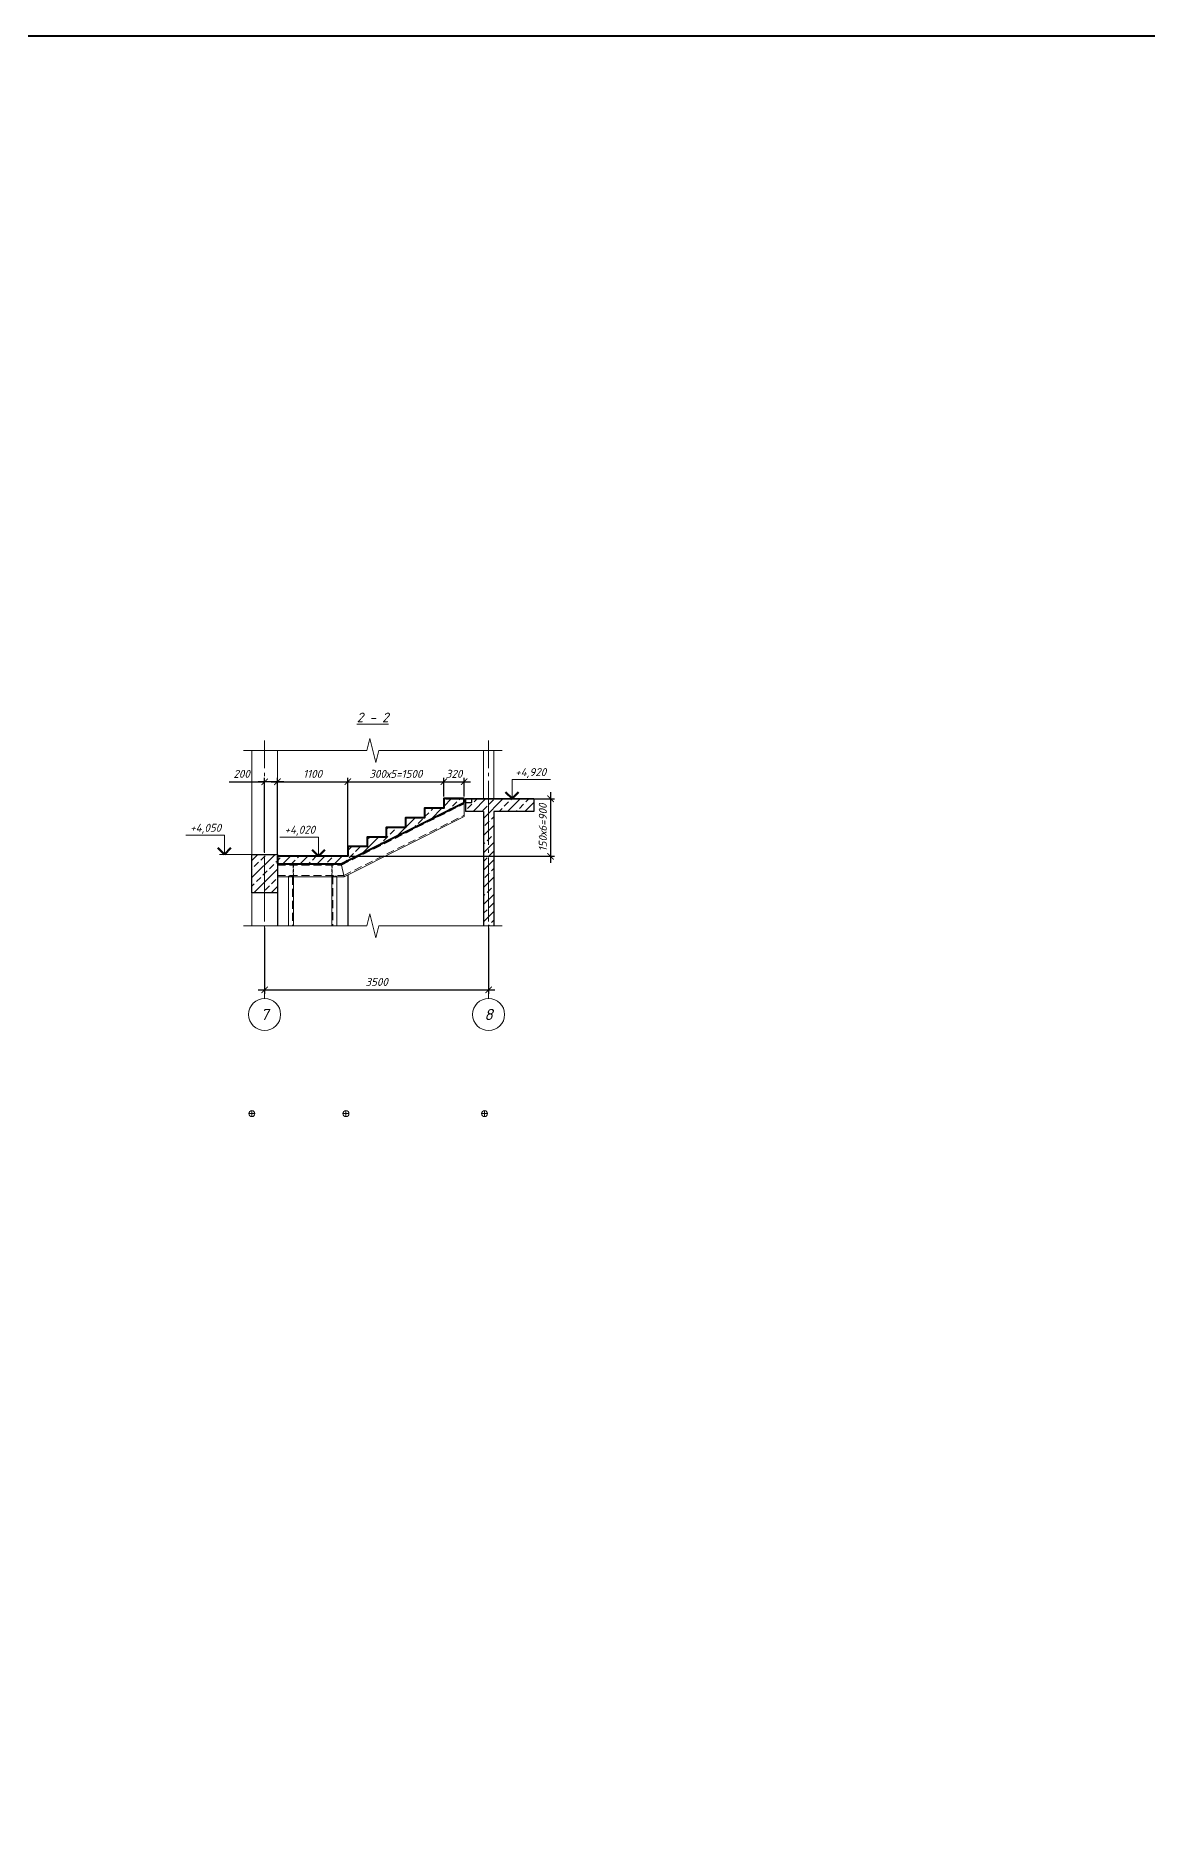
# Model space of a CAD drawing. Header units: millimetres. Extents: x -79646 to 95064, y -231229 to -58107.
# Drawn here: x 40197 to 57563, y -203792 to -175776 of the extents above; entities that cross this region are included whole.
import ezdxf
from ezdxf.enums import TextEntityAlignment as Align

# ---------------------------------------------------------------- set-up
doc = ezdxf.new("R2010")
doc.units = ezdxf.units.MM
doc.header["$PDMODE"] = 3
doc.linetypes.add('GOST2.303 5', pattern=[24, 20, -1.5, 1, -1.5])
doc.linetypes.add('HIDDEN', pattern=[0.375, 0.25, -0.125])
doc.layers.get('0').update_dxf_attribs({"lineweight": 5})
doc.layers.get('Defpoints').update_dxf_attribs({"lineweight": 0})
for name, color, linetype, lineweight in [('!!!Металл', 7, 'Continuous', 15), ('#Dimensions', 7, 'Continuous', 9), ('#Бетон вид', 22, 'Continuous', 18), ('#Бетон лестницы вид', 12, 'Continuous', 30), ('#Бетон лестницы разрез', 12, 'Continuous', 40), ('#Бетон разрез', 22, 'Continuous', 30), ('#Оси', 7, 'Continuous', 9), ('#разм', 7, 'Continuous', 9), ('A-okno', 7, 'Continuous', 0), ('k_ Отметки', 251, 'Continuous', 9)]:
    doc.layers.add(name, color=color, linetype=linetype, lineweight=lineweight)
doc.layers.add('#Hatch', color=252, linetype='Continuous', lineweight=5, true_color=0x696969)
doc.styles.add('ESKDW', font='eskdw.shx', dxfattribs={"oblique": 15})
doc.styles.add('STEP PR', font='isocpeui.ttf')
doc.dimstyles.new('SPDS', dxfattribs={"dimscale": 50, "dimtxt": 2.5, "dimasz": 2, "dimexe": 1.25, "dimexo": 0.625, "dimtad": 1, "dimdec": 0, "dimrnd": 0.001, "dimtxsty": 'ESKDW', "dimblk": 'ARCHTICK', "dimcen": 2.5, "dimdle": 2, "dimclrd": 256, "dimclre": 256, "dimclrt": 7, "dimadec": 0, "dimazin": 2, "dimtfac": 0.75, "dimtdec": 0, "dimtmove": 1, "dimatfit": 3, "dimfxl": 1, "dimtolj": 1, "dimarcsym": 1})
doc.dimstyles.new('высотные отметки', dxfattribs={"dimtxt": 500, "dimasz": 100, "dimexe": 100, "dimexo": 0.625, "dimgap": 50, "dimtad": 1, "dimtih": 1, "dimtoh": 1, "dimdec": 3, "dimlfac": 0.001, "dimrnd": 0.005, "dimzin": 9, "dimtxsty": 'STEP PR', "dimblk": 'NONE', "dimcen": 100, "dimdle": 100, "dimse1": 1, "dimse2": 1, "dimsd1": 1, "dimsd2": 1, "dimadec": 0, "dimazin": 0, "dimtfac": 1, "dimtdec": 3, "dimtmove": 0, "dimatfit": 2, "dimldrblk": 'NONE', "dimfxl": 1, "dimarcsym": 0})

# ---------------------------------------------------------------- blocks, each defined once
blk = doc.blocks.new('*U178')
at = {"color": 0, "linetype": 'ByBlock', "lineweight": -2}
for p, q in [((12.85, 0), (13.1625, 1.25)), ((13.1625, 1.25), (13.7875, -1.25)), ((12.85, 0), (0, 0)), ((13.7875, -1.25), (14.1, 0)), ((26.95, 0), (14.1, 0))]:
    blk.add_line(p, q, dxfattribs=at)
blk = doc.blocks.new('_ArchTick')
at = {"color": 0, "linetype": 'ByBlock', "const_width": 0.15}
blk.add_lwpolyline([(-0.5, -0.5), (0.5, 0.5)], dxfattribs=at)
blk = doc.blocks.new('*D762')
at = {"layer": '#Dimensions', "lineweight": -2, "transparency": 16777216}
for p, q in [((43772, -189709), (43772, -190741)), ((47272, -189709), (47272, -190741)), ((43672, -190678), (47372, -190678))]:
    blk.add_line(p, q, dxfattribs=at)
at = {"layer": 'Defpoints', "color": 0, "lineweight": 0, "transparency": 16777216}
for p in [(43772, -189678), (47272, -189678), (47272, -190678)]:
    blk.add_point(p, dxfattribs=at)
at = {"layer": '#Dimensions', "lineweight": -2, "transparency": 16777216, "xscale": 100, "yscale": 100, "zscale": 100, "rotation": 180}
blk.add_blockref('_ArchTick', (43772, -190678), dxfattribs=at)
at = {"layer": '#Dimensions', "lineweight": -2, "transparency": 16777216, "xscale": 100, "yscale": 100, "zscale": 100}
blk.add_blockref('_ArchTick', (47272, -190678), dxfattribs=at)
at = {"layer": '#Dimensions', "transparency": 16777216, "insert": (45522, -190556), "char_height": 125, "attachment_point": 5, "style": 'STEP PR'}
blk.add_mtext('\\A1;3500', dxfattribs=at)
blk = doc.blocks.new('*D768')
at = {"layer": 'Defpoints', "color": 0, "lineweight": 0, "ltscale": 3, "transparency": 16777216}
for p in [(4574327, -915960), (4576313, -915960, 0), (4576313, -924000)]:
    blk.add_point(p, dxfattribs=at)
at = {"layer": '#разм', "color": 0, "ltscale": 3, "transparency": 16777216, "insert": (4574872, -915160), "char_height": 250, "attachment_point": 5, "style": 'STEP PR'}
blk.add_mtext('+4,020', dxfattribs=at)
blk = doc.blocks.new('_None')
blk = doc.blocks.new('*D208')
at = {"layer": 'Defpoints', "color": 0, "lineweight": 0, "ltscale": 3, "transparency": 16777216}
for p in [(4576313, -914160, 0), (4577210, -914160), (4576313, -924000)]:
    blk.add_point(p, dxfattribs=at)
at = {"layer": '#разм', "color": 0, "ltscale": 3, "transparency": 16777216, "insert": (4577755, -913360), "char_height": 250, "attachment_point": 5, "style": 'STEP PR'}
blk.add_mtext('+4,920', dxfattribs=at)
blk = doc.blocks.new('*D870')
at = {"layer": '#Dimensions', "lineweight": -2, "transparency": 16777216}
for p, q in [((43972, -188561), (43972, -187365)), ((45072, -188561), (45072, -187365)), ((43872, -187428), (45172, -187428))]:
    blk.add_line(p, q, dxfattribs=at)
at = {"layer": 'Defpoints', "color": 0, "lineweight": 0, "transparency": 16777216}
for p in [(45072, -187428), (43972, -188593), (45072, -188593)]:
    blk.add_point(p, dxfattribs=at)
at = {"layer": '#Dimensions', "lineweight": -2, "transparency": 16777216, "xscale": 100, "yscale": 100, "zscale": 100, "rotation": 180}
blk.add_blockref('_ArchTick', (43972, -187428), dxfattribs=at)
at = {"layer": '#Dimensions', "lineweight": -2, "transparency": 16777216, "xscale": 100, "yscale": 100, "zscale": 100}
blk.add_blockref('_ArchTick', (45072, -187428), dxfattribs=at)
at = {"layer": '#Dimensions', "transparency": 16777216, "insert": (44522, -187305), "char_height": 125, "attachment_point": 5, "style": 'STEP PR'}
blk.add_mtext('\\A1;1100', dxfattribs=at)
blk = doc.blocks.new('*D871')
at = {"layer": '#Dimensions', "lineweight": -2, "transparency": 16777216}
for p, q in [((45072, -188561), (45072, -187365)), ((46572, -187661), (46572, -187365)), ((44972, -187428), (46672, -187428))]:
    blk.add_line(p, q, dxfattribs=at)
at = {"layer": 'Defpoints', "color": 0, "lineweight": 0, "transparency": 16777216}
for p in [(46572, -187428), (46572, -187693), (45072, -188593)]:
    blk.add_point(p, dxfattribs=at)
at = {"layer": '#Dimensions', "lineweight": -2, "transparency": 16777216, "xscale": 100, "yscale": 100, "zscale": 100, "rotation": 180}
blk.add_blockref('_ArchTick', (45072, -187428), dxfattribs=at)
at = {"layer": '#Dimensions', "lineweight": -2, "transparency": 16777216, "xscale": 100, "yscale": 100, "zscale": 100}
blk.add_blockref('_ArchTick', (46572, -187428), dxfattribs=at)
at = {"layer": '#Dimensions', "transparency": 16777216, "insert": (45822, -187305), "char_height": 125, "attachment_point": 5, "style": 'STEP PR'}
blk.add_mtext('\\A1;300х5=1500', dxfattribs=at)
blk = doc.blocks.new('*D872')
at = {"layer": '#Dimensions', "lineweight": -2, "transparency": 16777216}
for p, q in [((46572, -187661), (46572, -187365)), ((46891, -187661), (46891, -187365)), ((46472, -187428), (46991, -187428))]:
    blk.add_line(p, q, dxfattribs=at)
at = {"layer": 'Defpoints', "color": 0, "lineweight": 0, "transparency": 16777216}
for p in [(46572, -187693), (46891, -187428), (46891, -187693)]:
    blk.add_point(p, dxfattribs=at)
at = {"layer": '#Dimensions', "lineweight": -2, "transparency": 16777216, "xscale": 100, "yscale": 100, "zscale": 100, "rotation": 180}
blk.add_blockref('_ArchTick', (46572, -187428), dxfattribs=at)
at = {"layer": '#Dimensions', "lineweight": -2, "transparency": 16777216, "xscale": 100, "yscale": 100, "zscale": 100}
blk.add_blockref('_ArchTick', (46891, -187428), dxfattribs=at)
at = {"layer": '#Dimensions', "transparency": 16777216, "insert": (46732, -187305), "char_height": 125, "attachment_point": 5, "style": 'STEP PR'}
blk.add_mtext('\\A1;320', dxfattribs=at)
blk = doc.blocks.new('*D873')
at = {"layer": '#Dimensions', "lineweight": -2, "transparency": 16777216}
for p, q in [((46603, -187693), (48304, -187693)), ((48241, -187593), (48241, -188693)), ((45103, -188593), (48304, -188593))]:
    blk.add_line(p, q, dxfattribs=at)
at = {"layer": 'Defpoints', "color": 0, "lineweight": 0, "transparency": 16777216}
for p in [(46572, -187693), (45072, -188593), (48241, -188593)]:
    blk.add_point(p, dxfattribs=at)
at = {"layer": '#Dimensions', "lineweight": -2, "transparency": 16777216, "xscale": 100, "yscale": 100, "zscale": 100}
for p, rotation in [((48241, -187693), 90), ((48241, -188593), 270)]:
    blk.add_blockref('_ArchTick', p, dxfattribs=dict(at, rotation=rotation))
at = {"layer": '#Dimensions', "transparency": 16777216, "insert": (48119, -188143), "char_height": 125, "attachment_point": 5, "rotation": 90, "style": 'STEP PR'}
blk.add_mtext('\\A1;150х6=900', dxfattribs=at)
blk = doc.blocks.new('*D875')
at = {"layer": 'Defpoints', "color": 0, "lineweight": 0, "ltscale": 3, "transparency": 16777216}
for p in [(4574327, -915900), (4576313, -915900, 0), (4576313, -924000)]:
    blk.add_point(p, dxfattribs=at)
at = {"layer": '#разм', "color": 0, "ltscale": 3, "transparency": 16777216, "insert": (4574872, -915100), "char_height": 250, "attachment_point": 5, "style": 'STEP PR'}
blk.add_mtext('+4,050', dxfattribs=at)
blk = doc.blocks.new('*D878')
at = {"layer": '#Dimensions', "lineweight": -2, "transparency": 16777216}
for p, q in [((43772, -188531), (43772, -187365)), ((43972, -188561), (43972, -187365)), ((43219, -187428), (43772, -187428)), ((44072, -187428), (43672, -187428))]:
    blk.add_line(p, q, dxfattribs=at)
at = {"layer": 'Defpoints', "color": 0, "lineweight": 0, "transparency": 16777216}
for p in [(43772, -187428), (43772, -188563), (43972, -188593)]:
    blk.add_point(p, dxfattribs=at)
at = {"layer": '#Dimensions', "lineweight": -2, "transparency": 16777216, "xscale": 100, "yscale": 100, "zscale": 100, "rotation": 180}
blk.add_blockref('_ArchTick', (43772, -187428), dxfattribs=at)
at = {"layer": '#Dimensions', "lineweight": -2, "transparency": 16777216, "xscale": 100, "yscale": 100, "zscale": 100}
blk.add_blockref('_ArchTick', (43972, -187428), dxfattribs=at)
at = {"layer": '#Dimensions', "transparency": 16777216, "insert": (43412, -187305), "char_height": 125, "attachment_point": 5, "style": 'STEP PR'}
blk.add_mtext('\\A1;200', dxfattribs=at)
blk = doc.blocks.new('*U767')
at = {"layer": '#разм', "ltscale": 100, "elevation": 0}
for points in [[(4575453.9815, -915360.4215), (4574252.0497, -915360.4215)], [(4575453.9815, -915960.4215), (4575453.9815, -915360.4215)], [(4576313.4569, -915960.4215), (4575303.9815, -915960.4215)]]:
    blk.add_lwpolyline(points, dxfattribs=at)
at = {"layer": 'A-okno', "color": 0, "lineweight": 50, "ltscale": 100, "elevation": 0}
for points in [[(4575453.9815, -915960.4215), (4575253.9816, -915760.4216)], [(4575453.9815, -915960.4215), (4575653.9814, -915760.4216)]]:
    blk.add_lwpolyline(points, dxfattribs=at)
at = {"layer": 'Defpoints', "color": 253, "lineweight": 15, "ltscale": 3, "elevation": 0}
blk.add_lwpolyline([(4576313.4569, -923906.6603), (4576313.4569, -924093.8923)], dxfattribs=at)
at = {"layer": 'Defpoints', "color": 253, "ltscale": 3, "elevation": 0}
blk.add_lwpolyline([(4576219.8409, -924000.2763), (4576407.0728, -924000.2763)], dxfattribs=at)
at = {"layer": 'Defpoints', "color": 253, "lineweight": 15, "ltscale": 3}
blk.add_circle((4576313.4569, -924000.2763, 0), 93.616, dxfattribs=at)
at = {"layer": '#разм', "ltscale": 3}
dim = blk.add_linear_dim(base=(4574327.168, -915960.4215), p1=(4576313.4569, -924000.4215), p2=(4576313.4569, -915960.4215, 0), angle=90, dimstyle='высотные отметки', override={"dimtxt": 250, "dimlfac": 0.0005, "dimrnd": 0.005, "dimzin": 1, "dimpost": '+<>'}, dxfattribs=at)
dim.commit()
dim.dimension.update_dxf_attribs({"geometry": '*D768', "text_midpoint": (4574872.0543, -915360.4215), "dimtype": 160})
blk = doc.blocks.new('*U207')
at = {"layer": '#разм', "ltscale": 100, "elevation": 0}
for points in [[(4577172.9323, -913560.4215), (4578374.8641, -913560.4215)], [(4577172.9323, -914160.4215), (4577172.9323, -913560.4215)], [(4576313.4569, -914160.4215), (4577322.9323, -914160.4215)]]:
    blk.add_lwpolyline(points, dxfattribs=at)
at = {"layer": 'A-okno', "color": 0, "lineweight": 50, "ltscale": 100, "elevation": 0}
for points in [[(4577172.9323, -914160.4215), (4576972.9324, -913960.4216)], [(4577172.9323, -914160.4215), (4577372.9322, -913960.4216)]]:
    blk.add_lwpolyline(points, dxfattribs=at)
at = {"layer": 'Defpoints', "color": 253, "lineweight": 15, "ltscale": 3, "elevation": 0}
blk.add_lwpolyline([(4576313.4569, -923906.6603), (4576313.4569, -924093.8923)], dxfattribs=at)
at = {"layer": 'Defpoints', "color": 253, "ltscale": 3, "elevation": 0}
blk.add_lwpolyline([(4576219.8409, -924000.2763), (4576407.0728, -924000.2763)], dxfattribs=at)
at = {"layer": 'Defpoints', "color": 253, "lineweight": 15, "ltscale": 3}
blk.add_circle((4576313.4569, -924000.2763, 0), 93.616, dxfattribs=at)
at = {"layer": '#разм', "ltscale": 3}
dim = blk.add_linear_dim(base=(4577209.9731, -914160.4215), p1=(4576313.4569, -924000.4215), p2=(4576313.4569, -914160.4215, 0), angle=90, dimstyle='высотные отметки', override={"dimtxt": 250, "dimlfac": 0.0005, "dimrnd": 0.005, "dimzin": 1, "dimpost": '+<>'}, dxfattribs=at)
dim.commit()
dim.dimension.update_dxf_attribs({"geometry": '*D208', "text_midpoint": (4577754.8594, -913560.4215), "dimtype": 160})
blk = doc.blocks.new('*U874')
at = {"layer": '#разм', "ltscale": 100, "elevation": 0}
for points in [[(4575453.9815, -915300.4215), (4574252.0497, -915300.4215)], [(4575453.9815, -915900.4215), (4575453.9815, -915300.4215)], [(4576313.4569, -915900.4215), (4575303.9815, -915900.4215)]]:
    blk.add_lwpolyline(points, dxfattribs=at)
at = {"layer": 'A-okno', "color": 0, "lineweight": 50, "ltscale": 100, "elevation": 0}
for points in [[(4575453.9815, -915900.4215), (4575253.9816, -915700.4216)], [(4575453.9815, -915900.4215), (4575653.9814, -915700.4216)]]:
    blk.add_lwpolyline(points, dxfattribs=at)
at = {"layer": 'Defpoints', "color": 253, "lineweight": 15, "ltscale": 3, "elevation": 0}
blk.add_lwpolyline([(4576313.4569, -923906.6603), (4576313.4569, -924093.8923)], dxfattribs=at)
at = {"layer": 'Defpoints', "color": 253, "ltscale": 3, "elevation": 0}
blk.add_lwpolyline([(4576219.8409, -924000.2763), (4576407.0728, -924000.2763)], dxfattribs=at)
at = {"layer": 'Defpoints', "color": 253, "lineweight": 15, "ltscale": 3}
blk.add_circle((4576313.4569, -924000.2763, 0), 93.616, dxfattribs=at)
at = {"layer": '#разм', "ltscale": 3}
dim = blk.add_linear_dim(base=(4574327.168, -915900.4215), p1=(4576313.4569, -924000.4215), p2=(4576313.4569, -915900.4215, 0), angle=90, dimstyle='высотные отметки', override={"dimtxt": 250, "dimlfac": 0.0005, "dimrnd": 0.005, "dimzin": 1, "dimpost": '+<>'}, dxfattribs=at)
dim.commit()
dim.dimension.update_dxf_attribs({"geometry": '*D875', "text_midpoint": (4574872.0543, -915300.4215), "dimtype": 160})

msp = doc.modelspace()

# ---------------------------------------------------------------- hatches: boundary and pattern name
at = {"layer": '#Hatch'}
h = msp.add_hatch(dxfattribs=at)
h.set_pattern_fill('ANSI33', color=256, scale=30, style=0)
h.paths.add_polyline_path([(46891.2446, -187750.0559), (46891.2446, -187692.5559), (46572.08052, -187692.5559), (46572.08052, -187842.5559), (46272.08052, -187842.5559), (46272.08052, -187992.5559), (45972.08052, -187992.5559), (45972.08052, -188142.5559), (45672.08052, -188142.5559), (45672.08052, -188292.5559), (45372.08052, -188292.5559), (45372.08052, -188442.5559), (45072.08052, -188442.5559), (45072.08052, -188592.5559), (43972.08052, -188592.5559), (43972.08052, -188712.5559), (44966.2446, -188712.5559)])
h = msp.add_hatch(dxfattribs=at)
h.set_pattern_fill('ANSI33', color=256, scale=30, style=0)
h.paths.add_polyline_path([(47272.08052, -187692.5559), (47012.2446, -187692.5559), (47012.2446, -187752.5559), (46912.2446, -187752.5559), (46912.2446, -187892.5559), (47192.08052, -187892.5559), (47192.08052, -189678.05244), (47272.08052, -189678.05244)])
h.paths.add_polyline_path([(47352.08052, -187892.5559), (47980.42637, -187892.5559), (47980.42637, -187692.5559), (47352.08052, -187692.5559), (47272.08052, -187692.5559), (47272.08052, -189678.05244), (47352.08052, -189678.05244)])
h = msp.add_hatch(dxfattribs=at)
h.set_pattern_fill('ANSI33', color=256, scale=30, style=0)
h.paths.add_polyline_path([(43572.08052, -188562.5559), (43972.08052, -188562.5559), (43972.08052, -189162.5559), (43572.08052, -189162.5559)])

# ---------------------------------------------------------------- linework, layer by layer
at = {"layer": '!!!Металл', "linetype": 'HIDDEN', "ltscale": 100}
for p, q in [((44222.08052, -188712.5559), (44146.08052, -188712.5559)), ((44146.08052, -188712.5559), (44146.08052, -188716.0559)), ((44207.38052, -188721.5559), (44151.58052, -188721.5559)), ((44822.08052, -188712.5559), (44898.08052, -188712.5559)), ((44836.78052, -188721.5559), (44892.58052, -188721.5559)), ((44898.08052, -188712.5559), (44898.08052, -188716.0559)), ((44146.08052, -188912.5559), (44146.08052, -188909.0559)), ((44222.08052, -188912.5559), (44146.08052, -188912.5559)), ((44207.38052, -188903.5559), (44151.58052, -188903.5559)), ((44822.08052, -188912.5559), (44898.08052, -188912.5559)), ((44836.78052, -188903.5559), (44892.58052, -188903.5559)), ((44898.08052, -188912.5559), (44898.08052, -188909.0559))]:
    msp.add_line(p, q, dxfattribs=at)
at = {"layer": '!!!Металл', "linetype": 'HIDDEN', "ltscale": 200}
for p, q in [((44216.88052, -188731.0559), (44216.88052, -188894.0559)), ((44222.08052, -188712.5559), (44222.08052, -188912.5559)), ((44822.08052, -188712.5559), (44822.08052, -188912.5559)), ((44827.28052, -188731.0559), (44827.28052, -188894.0559))]:
    msp.add_line(p, q, dxfattribs=at)
at = {"layer": '!!!Металл', "linetype": 'HIDDEN', "ltscale": 500}
for points in [[(43972.08052, -188732.5559), (44970.96596, -188732.5559), (46891.2446, -187772.41658)], [(43972.08052, -188892.5559), (45008.73684, -188892.5559), (46891.2446, -187951.30201)], [(44207.38052, -188912.5559), (44207.38052, -189678.05244)], [(44836.78052, -188903.5559), (44836.78052, -189678.05244)]]:
    msp.add_lwpolyline(points, dxfattribs=at)
at = {"layer": '!!!Металл'}
for points in [[(43972.08052, -188912.5559), (45013.4582, -188912.5559), (46891.2446, -187973.66269)], [(46891.2446, -187750.0559), (46891.2446, -187973.66269)], [(44966.2446, -188712.5559), (45013.4582, -188912.5559)], [(44146.08052, -188912.5559), (44146.08052, -189678.05244)], [(44222.08052, -188912.5559), (44222.08052, -189678.05244)], [(44822.08052, -188912.5559), (44822.08052, -189678.05244)], [(44898.08052, -188912.5559), (44898.08052, -189678.05244)]]:
    msp.add_lwpolyline(points, dxfattribs=at)
at = {"layer": '!!!Металл', "linetype": 'HIDDEN', "ltscale": 100}
for centre, radius, start, end in [((44151.58052, -188716.0559), 5.5, 180, 270), ((44207.38052, -188731.0559), 9.5, 0, 90), ((44836.78052, -188731.0559), 9.5, 90, 180), ((44892.58052, -188716.0559), 5.5, 270, 0), ((44151.58052, -188909.0559), 5.5, 90, 180), ((44207.38052, -188894.0559), 9.5, 270, 0), ((44836.78052, -188894.0559), 9.5, 180, 270), ((44892.58052, -188909.0559), 5.5, 0, 90)]:
    msp.add_arc(centre, radius, start, end, dxfattribs=at)
at = {"layer": '#Бетон вид'}
for points in [[(43572.08052, -186941.34375), (43572.08052, -189678.05244)], [(43972.08052, -186941.34375), (43972.08052, -189678.05244)], [(47192.08052, -186941.34375), (47192.08052, -187692.5559)], [(47352.08052, -186941.34375), (47352.08052, -187692.5559)]]:
    msp.add_lwpolyline(points, dxfattribs=at)
at = {"layer": '#Бетон лестницы вид'}
for points in [[(43972.08052, -188912.5559), (43972.08052, -189678.05244)], [(45072.08052, -188883.24473), (45072.08052, -189678.05244)]]:
    msp.add_lwpolyline(points, dxfattribs=at)
at = {"layer": '#Бетон лестницы разрез'}
for points in [[(46891.2446, -187692.5559), (46572.08052, -187692.5559), (46572.08052, -187842.5559), (46272.08052, -187842.5559), (46272.08052, -187992.5559), (45972.08052, -187992.5559), (45972.08052, -188142.5559), (45672.08052, -188142.5559), (45672.08052, -188292.5559), (45372.08052, -188292.5559), (45372.08052, -188442.5559), (45072.08052, -188442.5559), (45072.08052, -188592.5559), (43972.08052, -188592.5559)], [(46891.2446, -187750.0559), (46891.2446, -187692.5559)], [(43972.08052, -188712.5559), (44966.2446, -188712.5559), (46891.2446, -187750.0559)], [(43972.08052, -188592.5559), (43972.08052, -188712.5559)]]:
    msp.add_lwpolyline(points, dxfattribs=at)
at = {"layer": '#Бетон разрез'}
for points in [[(46912.2446, -187752.5559), (47012.2446, -187752.5559), (47012.2446, -187692.5559), (47352.08052, -187692.5559)], [(46912.2446, -187692.5559), (46912.2446, -187892.5559)], [(46912.2446, -187692.5559), (47012.2446, -187692.5559)], [(47352.08052, -187692.5559), (47980.42637, -187692.5559), (47980.42637, -187892.5559), (47352.08052, -187892.5559)], [(47192.08052, -187892.5559), (46912.2446, -187892.5559)], [(47192.08052, -187892.5559), (47192.08052, -189678.05244)], [(47352.08052, -187892.5559), (47352.08052, -189678.05244)]]:
    msp.add_lwpolyline(points, dxfattribs=at)
msp.add_lwpolyline([(43572.08052, -188562.5559), (43972.08052, -188562.5559), (43972.08052, -189162.5559), (43572.08052, -189162.5559)], close=True, dxfattribs=at)
at = {"layer": '#Оси', "linetype": 'GOST2.303 5', "ltscale": 50}
for points in [[(43772.08052, -190813.99355), (43772.08052, -186784.04844)], [(47272.08052, -190813.99355), (47272.08052, -186784.04844)]]:
    msp.add_lwpolyline(points, dxfattribs=at)
at = {"layer": '#Оси', "linetype": 'Continuous', "ltscale": 50}
for centre in [(43772.08052, -191063.99355), (47272.08052, -191063.99355)]:
    msp.add_circle(centre, 250, dxfattribs=at)
at = {"color": 72, "lineweight": 40}
msp.add_lwpolyline([(5323.67698, -175775.61105), (71456.97055, -175775.61105), (71456.97055, -231229.22471), (5323.67698, -231229.22471)], close=True, dxfattribs=at)

# ---------------------------------------------------------------- block references
at = {"layer": '#разм', "lineweight": 15, "xscale": 0.5, "yscale": 0.5, "zscale": 0.5}
for name, p in [('*U207', (-2240948.12206, 269387.65486, 0)), ('*U874', (-2244584.64792, 269387.65486, 0)), ('*U767', (-2243113.89201, 269387.65486, 0))]:
    msp.add_blockref(name, p, dxfattribs=at)
at = {"xscale": -150, "yscale": -150, "zscale": -150}
for p in [(47483.33052, -186941.34375), (47483.33052, -189678.05244)]:
    msp.add_blockref('*U178', p, dxfattribs=at)

# ---------------------------------------------------------------- texts
at = {"layer": '#Оси', "linetype": 'Continuous', "ltscale": 50, "style": 'STEP PR'}
for s, p in [('7', (43772.08052, -191063.99355)), ('8', (47272.08052, -191063.99355))]:
    msp.add_text(s, height=175, dxfattribs=at).set_placement(p, align=Align.MIDDLE_CENTER)
at = {"layer": 'k_ Отметки', "linetype": 'ByBlock', "insert": (45461.20182, -186498.49131), "char_height": 150, "width": 1324.3115513, "attachment_point": 8, "style": 'STEP PR'}
msp.add_mtext('{\\fISOCPEUR|b1|i1|c204|p34;\\L2 - 2}', dxfattribs=at)

# ---------------------------------------------------------------- dimensions: what is measured, and where the dimension line sits
at = {"layer": '#Dimensions'}
for base, p1, p2, picture, middle in [((43772.08052, -187427.73775), (43972.08052, -188592.5559), (43772.08052, -188562.5559), '*D878', (43411.78776, -187511.64975)), ((46891.2446, -187427.73775), (46572.08052, -187692.5559), (46891.2446, -187692.5559), '*D872', (46731.66256, -187427.73775))]:
    dim = msp.add_linear_dim(base=base, p1=p1, p2=p2, dimstyle='SPDS', override={"dimgap": 1.2, "dimrnd": 5, "dimtxsty": 'STEP PR', "dimblk1": 'ArchTick', "dimblk2": 'ArchTick', "dimsah": 1, "dimclrt": 256}, dxfattribs=at)
    dim.commit()
    dim.dimension.update_dxf_attribs({"geometry": picture, "text_midpoint": middle, "dimtype": 160})
for base, p1, p2, picture, middle in [((45072.08052, -187427.73775), (43972.08052, -188592.5559), (45072.08052, -188592.5559), '*D870', (44522.08052, -187305.23775)), ((47272.08052, -190678.29806), (43772.08052, -189678.05244), (47272.08052, -189678.05244), '*D762', (45522.08052, -190555.79806))]:
    dim = msp.add_linear_dim(base=base, p1=p1, p2=p2, dimstyle='SPDS', override={"dimgap": 1.2, "dimrnd": 5, "dimtxsty": 'STEP PR', "dimblk1": 'ArchTick', "dimblk2": 'ArchTick', "dimsah": 1, "dimclrt": 256}, dxfattribs=at)
    dim.commit()
    dim.dimension.update_dxf_attribs({"geometry": picture, "text_midpoint": middle})
dim = msp.add_linear_dim(base=(46572.08052, -187427.73775), p1=(45072.08052, -188592.5559), p2=(46572.08052, -187692.5559), text='300х5=<>', dimstyle='SPDS', override={"dimgap": 1.2, "dimrnd": 5, "dimtxsty": 'STEP PR', "dimblk1": 'ArchTick', "dimblk2": 'ArchTick', "dimsah": 1, "dimclrt": 256}, dxfattribs=at)
dim.commit()
dim.dimension.update_dxf_attribs({"geometry": '*D871', "text_midpoint": (45822.08052, -187305.23775)})
dim = msp.add_linear_dim(base=(48241.12345, -188592.5559), p1=(46572.08052, -187692.5559), p2=(45072.08052, -188592.5559), angle=90, text='150х6=<>', dimstyle='SPDS', override={"dimgap": 1.2, "dimrnd": 5, "dimtxsty": 'STEP PR', "dimblk1": 'ArchTick', "dimblk2": 'ArchTick', "dimsah": 1, "dimclrt": 256}, dxfattribs=at)
dim.commit()
dim.dimension.update_dxf_attribs({"geometry": '*D873', "text_midpoint": (48118.62345, -188142.5559)})

doc.saveas('drawing.dxf')
